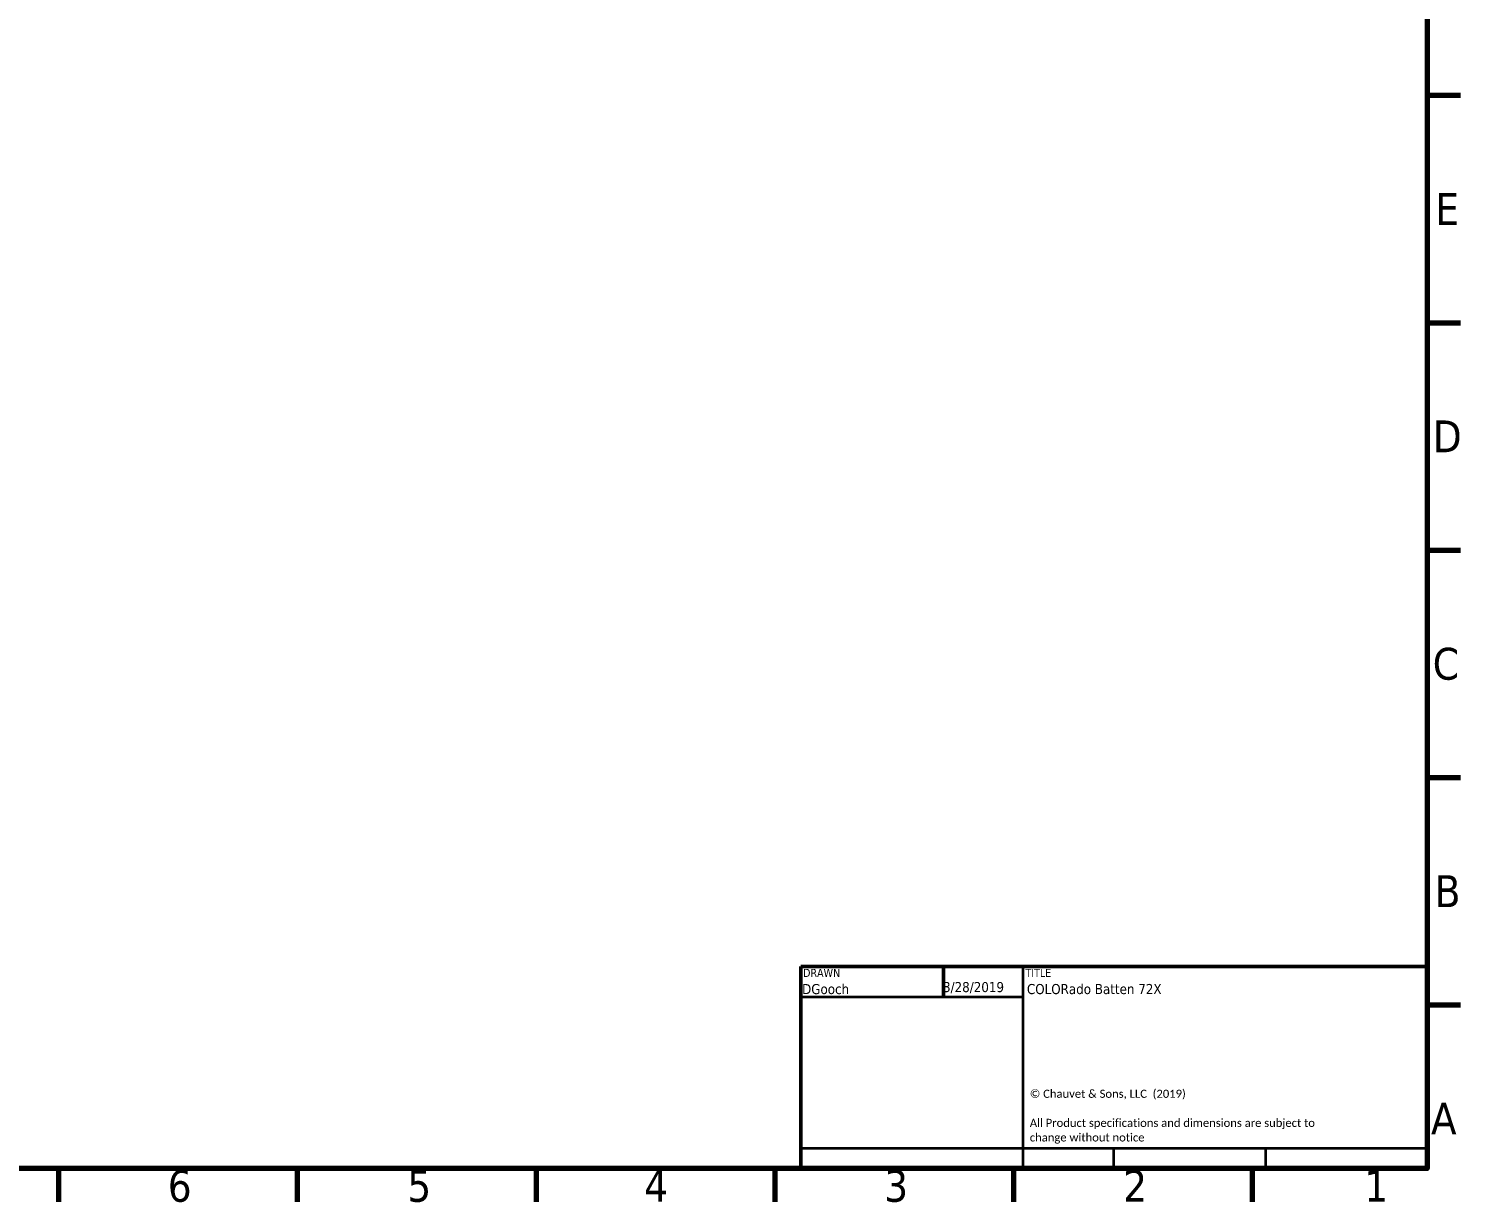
# Model space of a CAD drawing. Header units: millimetres. Extents: x 0 to 3000, y 0 to 3000.
# Drawn here: x 2540.6 to 2990.4, y 9.4 to 378.1 of the extents above; entities that cross this region are included whole.
import ezdxf
from ezdxf.enums import TextEntityAlignment as Align

# ---------------------------------------------------------------- set-up
doc = ezdxf.new("R2010")
doc.units = ezdxf.units.MM
doc.layers.add('Border (ANSI)', color=7, linetype='Continuous', lineweight=70)
doc.layers.add('Title (ANSI)', color=7, linetype='Continuous', lineweight=50)
doc.styles.add('Note Text (ANSI)', font='tahoma.ttf')
doc.styles.add('Text Style38', font='tahoma.ttf')
doc.styles.add('Text Style39', font='tahoma.ttf')

# ---------------------------------------------------------------- blocks, each defined once
blk = doc.blocks.new('Borders Default Border')
at = {"layer": 'Border (ANSI)'}
for p, q in [((2980, 357.14), (2990.4, 357.14)), ((2980, 285.71), (2990.4, 285.71)), ((2980, 214.29), (2990.4, 214.29)), ((2980, 142.86), (2990.4, 142.86)), ((2980, 71.43), (2990.4, 71.43)), ((2550, 20), (2550, 9.6)), ((2625, 20), (2625, 9.6)), ((2700, 20), (2700, 9.6)), ((2775, 20), (2775, 9.6)), ((2850, 20), (2850, 9.6)), ((2925, 20), (2925, 9.6))]:
    blk.add_line(p, q, dxfattribs=at)
at = {"layer": 'Border (ANSI)', "flags": 128}
blk.add_lwpolyline([(20, 20), (20, 2980), (2980, 2980), (2980, 20), (20, 20)], dxfattribs=at)
at = {"layer": 'Border (ANSI)', "char_height": 10, "attachment_point": 7, "style": 'Note Text (ANSI)'}
for s, insert in [('E', (2982.54, 316.43)), ('D', (2981.74, 245)), ('C', (2981.71, 173.39)), ('B', (2982.35, 102.14)), ('A', (2981.15, 30.71)), ('6', (2584.31, 9.39)), ('5', (2659.57, 9.39)), ('4', (2734.01, 9.6)), ('3', (2809.39, 9.39)), ('2', (2884.47, 9.6)), ('1', (2960.24, 9.6))]:
    blk.add_mtext(s, dxfattribs=dict(at, insert=insert))
blk = doc.blocks.new('Title Blocks Chauvet')
at = {"layer": 'Title (ANSI)'}
for p, q in [((414.9, 145.63), (218.05, 145.63)), ((218.05, 145.63), (218.05, 82.13)), ((262.96, 136.1), (262.96, 145.63)), ((414.9, 82.13), (414.9, 145.63)), ((218.05, 82.13), (414.9, 82.13))]:
    blk.add_line(p, q, dxfattribs=at)
at = {"layer": 'Title (ANSI)', "lineweight": 35}
for p, q in [((287.9, 82.13), (287.9, 145.63)), ((218.05, 136.1), (287.9, 136.1)), ((287.9, 88.48), (218.05, 88.48)), ((414.9, 88.48), (287.9, 88.48)), ((316.35, 88.48), (316.35, 82.13)), ((364.1, 88.48), (364.1, 82.13))]:
    blk.add_line(p, q, dxfattribs=at)
at = {"layer": 'Title (ANSI)', "style": 'Text Style38'}
for s, p in [('DRAWN', (218.81, 144.87)), ('TITLE', (288.66, 144.87))]:
    blk.add_text(s, height=2.54, dxfattribs=at).set_placement(p, align=Align.TOP_LEFT)
at = {"layer": 'Title (ANSI)', "insert": (290.03, 106.9), "char_height": 2.54, "width": 96.4473, "attachment_point": 1, "line_spacing_factor": 1.07956, "style": 'Note Text (ANSI)'}
blk.add_mtext('\\fCalibri|b0|i0;\\H2.5400;© Chauvet & Sons, LLC  (2019)\\P\\fCalibri|b0|i0;\\H2.5400;\\P\\fCalibri|b0|i0;\\H2.5400;All Product specifications and dimensions are subject to change without notice \\P', dxfattribs=at)
at = {"layer": 'Title (ANSI)', "style": 'Text Style39'}
for tag, p in [('AUTHOR_001', (218.49, 136.93)), ('CREATION_DATE_001', (262.76, 137.56)), ('TITLE_001', (289.13, 136.94))]:
    blk.add_attdef(tag, p, '', height=3.17, dxfattribs=at)

msp = doc.modelspace()

# ---------------------------------------------------------------- block references
msp.add_blockref('Borders Default Border', (0, 0))
msp.add_blockref('Title Blocks Chauvet', (2565.1012, -62.1289)).add_auto_attribs({'CREATION_DATE_001': '3/28/2019', 'AUTHOR_001': 'DGooch', 'TITLE_001': 'COLORado Batten 72X'})

doc.saveas('drawing.dxf')
